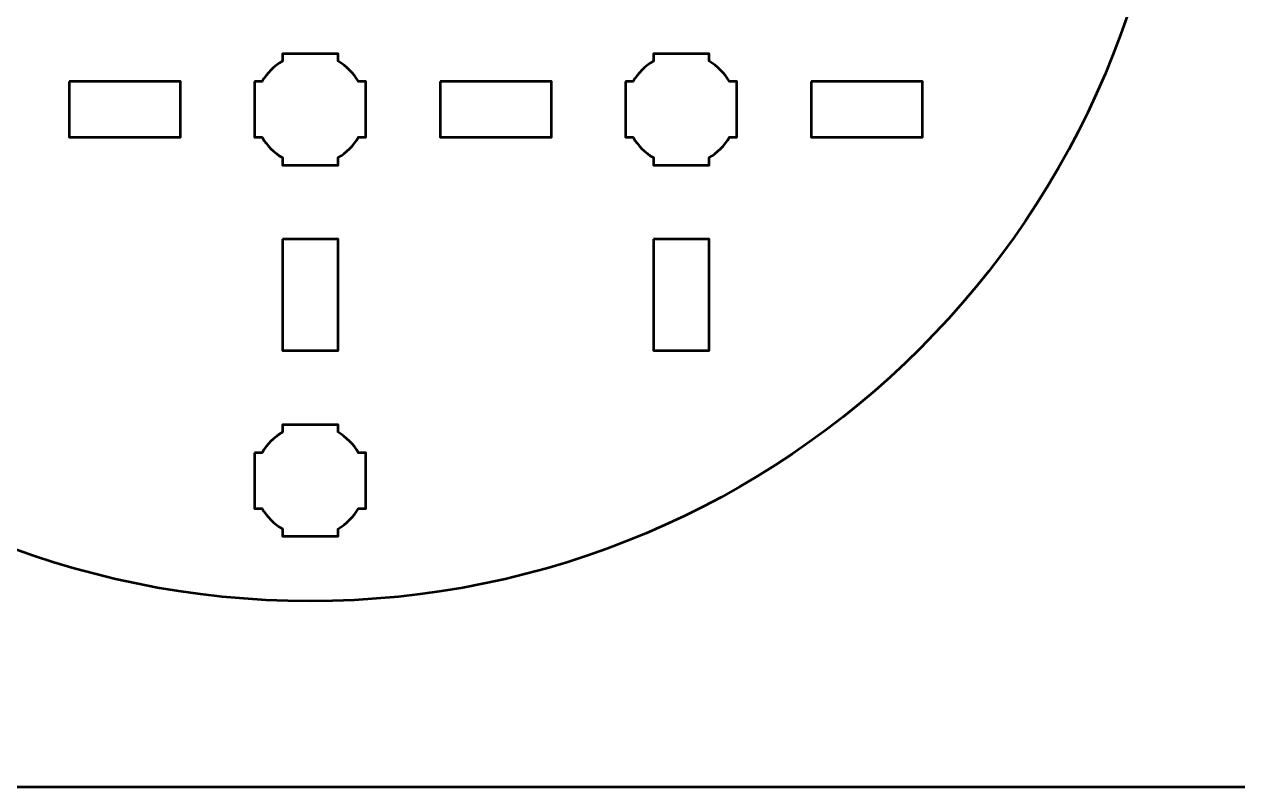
# Model space of a CAD drawing. Header units: centimetres. Extents: x -21 to 0, y -29.7 to 0.
# Drawn here: x -17.04 to -10.5, y -29.7 to -25.59 of the extents above; entities that cross this region are included whole.
import ezdxf

# ---------------------------------------------------------------- set-up
doc = ezdxf.new("R2010")
doc.units = ezdxf.units.CM
doc.header["$MEASUREMENT"] = 0
doc.layers.add('Layer 1', color=7, linetype='Continuous')

msp = doc.modelspace()

# ---------------------------------------------------------------- linework, layer by layer
at = {"layer": 'Layer 1', "color": 114, "lineweight": 53}
msp.add_ellipse((-15.5, -24.05004), major_axis=(0, 4.65), ratio=1, dxfattribs=at)
at = {"layer": 'Layer 1', "color": 22, "lineweight": 53}
msp.add_open_spline([(-21.00003, -29.19995), (-21.00003, -29.19995), (-21.00003, -0.49992), (-21.00003, -0.49992), (-21.00003, -0.49992), (-21.00003, -0.22295), (-20.77694, 0.00004), (-20.49994, 0.00004), (-20.49994, 0.00004), (-20.49994, 0.00004), (-0.50008, 0.00004), (-0.50008, 0.00004), (-0.50008, 0.00004), (-0.22294, 0.00004), (0.00002, -0.22295), (0.00002, -0.49992), (0.00002, -0.49992), (0.00002, -0.49992), (0.00002, -29.19995), (0.00002, -29.19995), (0.00002, -29.19995), (0.00002, -29.47695), (-0.22294, -29.70004), (-0.50008, -29.70004), (-0.50008, -29.70004), (-0.50008, -29.70004), (-20.49994, -29.70004), (-20.49994, -29.70004), (-20.49994, -29.70004), (-20.77694, -29.70004), (-21.00003, -29.47695), (-21.00003, -29.19995)], degree=3, knots=[0, 0, 0, 0, 0.125, 0.125, 0.125, 0.125, 0.25, 0.25, 0.25, 0.25, 0.375, 0.375, 0.375, 0.375, 0.5, 0.5, 0.5, 0.5, 0.625, 0.625, 0.625, 0.625, 0.75, 0.75, 0.75, 0.75, 0.875, 0.875, 0.875, 0.875, 1, 1, 1, 1], dxfattribs=at)
at = {"layer": 'Layer 1', "lineweight": 53}
for points, knots in [([(-15.8, -25.89994), (-15.8, -25.89994), (-15.7598, -25.89994), (-15.7598, -25.89994), (-15.7598, -25.89994), (-15.73347, -25.85442), (-15.69551, -25.81649), (-15.65, -25.79016), (-15.65, -25.79016), (-15.65, -25.79016), (-15.65, -25.74994), (-15.65, -25.74994), (-15.65, -25.74994), (-15.65, -25.74994), (-15.35, -25.74994), (-15.35, -25.74994), (-15.35, -25.74994), (-15.35, -25.74994), (-15.35, -25.79013), (-15.35, -25.79013), (-15.35, -25.79013), (-15.30447, -25.81646), (-15.26648, -25.85441), (-15.24012, -25.89994), (-15.24012, -25.89994), (-15.24012, -25.89994), (-15.2, -25.89994), (-15.2, -25.89994), (-15.2, -25.89994), (-15.2, -25.89994), (-15.2, -26.04536), (-15.2, -26.04536), (-15.2, -26.04536), (-15.2, -26.04536), (-15.19994, -26.05001), (-15.19994, -26.05001), (-15.19994, -26.05001), (-15.19994, -26.05001), (-15.2, -26.05465), (-15.2, -26.05465), (-15.2, -26.05465), (-15.2, -26.05465), (-15.2, -26.19994), (-15.2, -26.19994), (-15.2, -26.19994), (-15.2, -26.19994), (-15.24007, -26.19994), (-15.24007, -26.19994), (-15.24007, -26.19994), (-15.26642, -26.24551), (-15.30442, -26.28352), (-15.35, -26.30988), (-15.35, -26.30988), (-15.35, -26.30988), (-15.35, -26.34994), (-15.35, -26.34994), (-15.35, -26.34994), (-15.35, -26.34994), (-15.49328, -26.34994), (-15.49328, -26.34994), (-15.49328, -26.34994), (-15.49328, -26.34994), (-15.49995, -26.35002), (-15.49995, -26.35002), (-15.49995, -26.35002), (-15.49995, -26.35002), (-15.50663, -26.34994), (-15.50663, -26.34994), (-15.50663, -26.34994), (-15.50663, -26.34994), (-15.65, -26.34994), (-15.65, -26.34994), (-15.65, -26.34994), (-15.65, -26.34994), (-15.65, -26.30984), (-15.65, -26.30984), (-15.65, -26.30984), (-15.69554, -26.28348), (-15.73352, -26.24549), (-15.75985, -26.19994), (-15.75985, -26.19994), (-15.75985, -26.19994), (-15.8, -26.19994), (-15.8, -26.19994), (-15.8, -26.19994), (-15.8, -26.19994), (-15.8, -25.89994), (-15.8, -25.89994)], [0, 0, 0, 0, 0.0454545, 0.0454545, 0.0454545, 0.0454545, 0.0909091, 0.0909091, 0.0909091, 0.0909091, 0.1363636, 0.1363636, 0.1363636, 0.1363636, 0.1818182, 0.1818182, 0.1818182, 0.1818182, 0.2272727, 0.2272727, 0.2272727, 0.2272727, 0.2727273, 0.2727273, 0.2727273, 0.2727273, 0.3181818, 0.3181818, 0.3181818, 0.3181818, 0.3636364, 0.3636364, 0.3636364, 0.3636364, 0.4090909, 0.4090909, 0.4090909, 0.4090909, 0.4545455, 0.4545455, 0.4545455, 0.4545455, 0.5, 0.5, 0.5, 0.5, 0.5454545, 0.5454545, 0.5454545, 0.5454545, 0.5909091, 0.5909091, 0.5909091, 0.5909091, 0.6363636, 0.6363636, 0.6363636, 0.6363636, 0.6818182, 0.6818182, 0.6818182, 0.6818182, 0.7272727, 0.7272727, 0.7272727, 0.7272727, 0.7727273, 0.7727273, 0.7727273, 0.7727273, 0.8181818, 0.8181818, 0.8181818, 0.8181818, 0.8636364, 0.8636364, 0.8636364, 0.8636364, 0.9090909, 0.9090909, 0.9090909, 0.9090909, 0.9545455, 0.9545455, 0.9545455, 0.9545455, 1, 1, 1, 1]), ([(-13.8, -25.89994), (-13.8, -25.89994), (-13.7598, -25.89994), (-13.7598, -25.89994), (-13.7598, -25.89994), (-13.73347, -25.85442), (-13.69551, -25.81649), (-13.65, -25.79016), (-13.65, -25.79016), (-13.65, -25.79016), (-13.65, -25.74994), (-13.65, -25.74994), (-13.65, -25.74994), (-13.65, -25.74994), (-13.35, -25.74994), (-13.35, -25.74994), (-13.35, -25.74994), (-13.35, -25.74994), (-13.35, -25.79013), (-13.35, -25.79013), (-13.35, -25.79013), (-13.30447, -25.81646), (-13.26648, -25.85441), (-13.24012, -25.89994), (-13.24012, -25.89994), (-13.24012, -25.89994), (-13.2, -25.89994), (-13.2, -25.89994), (-13.2, -25.89994), (-13.2, -25.89994), (-13.2, -26.04536), (-13.2, -26.04536), (-13.2, -26.04536), (-13.2, -26.04536), (-13.19994, -26.05001), (-13.19994, -26.05001), (-13.19994, -26.05001), (-13.19994, -26.05001), (-13.2, -26.05465), (-13.2, -26.05465), (-13.2, -26.05465), (-13.2, -26.05465), (-13.2, -26.19994), (-13.2, -26.19994), (-13.2, -26.19994), (-13.2, -26.19994), (-13.24007, -26.19994), (-13.24007, -26.19994), (-13.24007, -26.19994), (-13.26642, -26.24551), (-13.30442, -26.28352), (-13.35, -26.30988), (-13.35, -26.30988), (-13.35, -26.30988), (-13.35, -26.34994), (-13.35, -26.34994), (-13.35, -26.34994), (-13.35, -26.34994), (-13.49328, -26.34994), (-13.49328, -26.34994), (-13.49328, -26.34994), (-13.49328, -26.34994), (-13.49995, -26.35002), (-13.49995, -26.35002), (-13.49995, -26.35002), (-13.49995, -26.35002), (-13.50663, -26.34994), (-13.50663, -26.34994), (-13.50663, -26.34994), (-13.50663, -26.34994), (-13.65, -26.34994), (-13.65, -26.34994), (-13.65, -26.34994), (-13.65, -26.34994), (-13.65, -26.30984), (-13.65, -26.30984), (-13.65, -26.30984), (-13.69554, -26.28348), (-13.73352, -26.24549), (-13.75985, -26.19994), (-13.75985, -26.19994), (-13.75985, -26.19994), (-13.8, -26.19994), (-13.8, -26.19994), (-13.8, -26.19994), (-13.8, -26.19994), (-13.8, -25.89994), (-13.8, -25.89994)], [0, 0, 0, 0, 0.0454545, 0.0454545, 0.0454545, 0.0454545, 0.0909091, 0.0909091, 0.0909091, 0.0909091, 0.1363636, 0.1363636, 0.1363636, 0.1363636, 0.1818182, 0.1818182, 0.1818182, 0.1818182, 0.2272727, 0.2272727, 0.2272727, 0.2272727, 0.2727273, 0.2727273, 0.2727273, 0.2727273, 0.3181818, 0.3181818, 0.3181818, 0.3181818, 0.3636364, 0.3636364, 0.3636364, 0.3636364, 0.4090909, 0.4090909, 0.4090909, 0.4090909, 0.4545455, 0.4545455, 0.4545455, 0.4545455, 0.5, 0.5, 0.5, 0.5, 0.5454545, 0.5454545, 0.5454545, 0.5454545, 0.5909091, 0.5909091, 0.5909091, 0.5909091, 0.6363636, 0.6363636, 0.6363636, 0.6363636, 0.6818182, 0.6818182, 0.6818182, 0.6818182, 0.7272727, 0.7272727, 0.7272727, 0.7272727, 0.7727273, 0.7727273, 0.7727273, 0.7727273, 0.8181818, 0.8181818, 0.8181818, 0.8181818, 0.8636364, 0.8636364, 0.8636364, 0.8636364, 0.9090909, 0.9090909, 0.9090909, 0.9090909, 0.9545455, 0.9545455, 0.9545455, 0.9545455, 1, 1, 1, 1]), ([(-16.79999, -25.9), (-16.79999, -25.9), (-16.19998, -25.9), (-16.19998, -25.9), (-16.19998, -25.9), (-16.19998, -25.9), (-16.19998, -26.20001), (-16.19998, -26.20001), (-16.19998, -26.20001), (-16.19998, -26.20001), (-16.79999, -26.20001), (-16.79999, -26.20001), (-16.79999, -26.20001), (-16.79999, -26.20001), (-16.79999, -25.9), (-16.79999, -25.9)], [0, 0, 0, 0, 0.25, 0.25, 0.25, 0.25, 0.5, 0.5, 0.5, 0.5, 0.75, 0.75, 0.75, 0.75, 1, 1, 1, 1]), ([(-14.79992, -25.9), (-14.79992, -25.9), (-14.19992, -25.9), (-14.19992, -25.9), (-14.19992, -25.9), (-14.19992, -25.9), (-14.19992, -26.20001), (-14.19992, -26.20001), (-14.19992, -26.20001), (-14.19992, -26.20001), (-14.79992, -26.20001), (-14.79992, -26.20001), (-14.79992, -26.20001), (-14.79992, -26.20001), (-14.79992, -25.9), (-14.79992, -25.9)], [0, 0, 0, 0, 0.25, 0.25, 0.25, 0.25, 0.5, 0.5, 0.5, 0.5, 0.75, 0.75, 0.75, 0.75, 1, 1, 1, 1]), ([(-12.79995, -25.9), (-12.79995, -25.9), (-12.19995, -25.9), (-12.19995, -25.9), (-12.19995, -25.9), (-12.19995, -25.9), (-12.19995, -26.20001), (-12.19995, -26.20001), (-12.19995, -26.20001), (-12.19995, -26.20001), (-12.79995, -26.20001), (-12.79995, -26.20001), (-12.79995, -26.20001), (-12.79995, -26.20001), (-12.79995, -25.9), (-12.79995, -25.9)], [0, 0, 0, 0, 0.25, 0.25, 0.25, 0.25, 0.5, 0.5, 0.5, 0.5, 0.75, 0.75, 0.75, 0.75, 1, 1, 1, 1]), ([(-15.65004, -26.74999), (-15.65004, -26.74999), (-15.35004, -26.74999), (-15.35004, -26.74999), (-15.35004, -26.74999), (-15.35004, -26.74999), (-15.35004, -27.34999), (-15.35004, -27.34999), (-15.35004, -27.34999), (-15.35004, -27.34999), (-15.65004, -27.34999), (-15.65004, -27.34999), (-15.65004, -27.34999), (-15.65004, -27.34999), (-15.65004, -26.74999), (-15.65004, -26.74999)], [0, 0, 0, 0, 0.25, 0.25, 0.25, 0.25, 0.5, 0.5, 0.5, 0.5, 0.75, 0.75, 0.75, 0.75, 1, 1, 1, 1]), ([(-13.64994, -26.74999), (-13.64994, -26.74999), (-13.34993, -26.74999), (-13.34993, -26.74999), (-13.34993, -26.74999), (-13.34993, -26.74999), (-13.34993, -27.34999), (-13.34993, -27.34999), (-13.34993, -27.34999), (-13.34993, -27.34999), (-13.64994, -27.34999), (-13.64994, -27.34999), (-13.64994, -27.34999), (-13.64994, -27.34999), (-13.64994, -26.74999), (-13.64994, -26.74999)], [0, 0, 0, 0, 0.25, 0.25, 0.25, 0.25, 0.5, 0.5, 0.5, 0.5, 0.75, 0.75, 0.75, 0.75, 1, 1, 1, 1]), ([(-15.8, -27.89994), (-15.8, -27.89994), (-15.7598, -27.89994), (-15.7598, -27.89994), (-15.7598, -27.89994), (-15.73347, -27.85442), (-15.69551, -27.81649), (-15.65, -27.79016), (-15.65, -27.79016), (-15.65, -27.79016), (-15.65, -27.74994), (-15.65, -27.74994), (-15.65, -27.74994), (-15.65, -27.74994), (-15.35, -27.74994), (-15.35, -27.74994), (-15.35, -27.74994), (-15.35, -27.74994), (-15.35, -27.79013), (-15.35, -27.79013), (-15.35, -27.79013), (-15.30447, -27.81646), (-15.26648, -27.85441), (-15.24012, -27.89994), (-15.24012, -27.89994), (-15.24012, -27.89994), (-15.2, -27.89994), (-15.2, -27.89994), (-15.2, -27.89994), (-15.2, -27.89994), (-15.2, -28.04536), (-15.2, -28.04536), (-15.2, -28.04536), (-15.2, -28.04536), (-15.19994, -28.05001), (-15.19994, -28.05001), (-15.19994, -28.05001), (-15.19994, -28.05001), (-15.2, -28.05465), (-15.2, -28.05465), (-15.2, -28.05465), (-15.2, -28.05465), (-15.2, -28.19994), (-15.2, -28.19994), (-15.2, -28.19994), (-15.2, -28.19994), (-15.24007, -28.19994), (-15.24007, -28.19994), (-15.24007, -28.19994), (-15.26642, -28.24551), (-15.30442, -28.28352), (-15.35, -28.30988), (-15.35, -28.30988), (-15.35, -28.30988), (-15.35, -28.34994), (-15.35, -28.34994), (-15.35, -28.34994), (-15.35, -28.34994), (-15.49328, -28.34994), (-15.49328, -28.34994), (-15.49328, -28.34994), (-15.49328, -28.34994), (-15.49995, -28.35002), (-15.49995, -28.35002), (-15.49995, -28.35002), (-15.49995, -28.35002), (-15.50663, -28.34994), (-15.50663, -28.34994), (-15.50663, -28.34994), (-15.50663, -28.34994), (-15.65, -28.34994), (-15.65, -28.34994), (-15.65, -28.34994), (-15.65, -28.34994), (-15.65, -28.30984), (-15.65, -28.30984), (-15.65, -28.30984), (-15.69554, -28.28348), (-15.73352, -28.24549), (-15.75985, -28.19994), (-15.75985, -28.19994), (-15.75985, -28.19994), (-15.8, -28.19994), (-15.8, -28.19994), (-15.8, -28.19994), (-15.8, -28.19994), (-15.8, -27.89994), (-15.8, -27.89994)], [0, 0, 0, 0, 0.0454545, 0.0454545, 0.0454545, 0.0454545, 0.0909091, 0.0909091, 0.0909091, 0.0909091, 0.1363636, 0.1363636, 0.1363636, 0.1363636, 0.1818182, 0.1818182, 0.1818182, 0.1818182, 0.2272727, 0.2272727, 0.2272727, 0.2272727, 0.2727273, 0.2727273, 0.2727273, 0.2727273, 0.3181818, 0.3181818, 0.3181818, 0.3181818, 0.3636364, 0.3636364, 0.3636364, 0.3636364, 0.4090909, 0.4090909, 0.4090909, 0.4090909, 0.4545455, 0.4545455, 0.4545455, 0.4545455, 0.5, 0.5, 0.5, 0.5, 0.5454545, 0.5454545, 0.5454545, 0.5454545, 0.5909091, 0.5909091, 0.5909091, 0.5909091, 0.6363636, 0.6363636, 0.6363636, 0.6363636, 0.6818182, 0.6818182, 0.6818182, 0.6818182, 0.7272727, 0.7272727, 0.7272727, 0.7272727, 0.7727273, 0.7727273, 0.7727273, 0.7727273, 0.8181818, 0.8181818, 0.8181818, 0.8181818, 0.8636364, 0.8636364, 0.8636364, 0.8636364, 0.9090909, 0.9090909, 0.9090909, 0.9090909, 0.9545455, 0.9545455, 0.9545455, 0.9545455, 1, 1, 1, 1])]:
    msp.add_open_spline(points, degree=3, knots=knots, dxfattribs=at)

doc.saveas('drawing.dxf')
